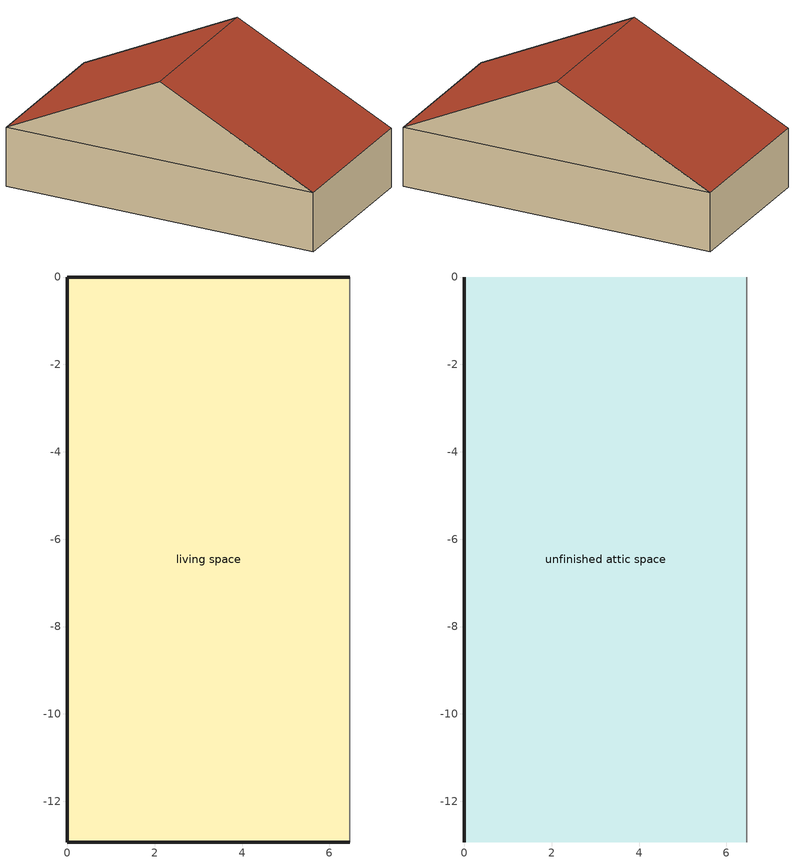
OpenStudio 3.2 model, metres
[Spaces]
living space
 floor foundation: 0,-12.93 0,0 6.47,0 6.47,-12.93 z0
 wall outside: 6.47,0 0,0 0,-12.93 6.47,-12.93 z0:2.44
 wall adiabatic: 6.47,-12.93 6.47,0 z0:2.44
unfinished attic space
 floor to living space: 0,-12.93 0,0 6.47,0 6.47,-12.93 z2.44
 wall outside: 0,-6.47,5.67 0,0,2.44 0,-12.93,2.44
 wall adiabatic: 6.47,-6.47,5.67 6.47,-12.93,2.44 6.47,0,2.44
 roof outside: 0,-6.47,5.67 6.47,-6.47,5.67 6.47,0,2.44 0,0,2.44; 6.47,-6.47,5.67 0,-6.47,5.67 0,-12.93,2.44 6.47,-12.93,2.44
[Site]
Denver Intl Ap_CO_USA: Latitude {deg}=39.83; Longitude {deg}=-104.65; Time Zone {hr}=-7; Elevation {m}=1650
[ClimateZones]
Climate Zone Institution Name 1=Building America; Climate Zone Document Year 1=0; Climate Zone Value 1=Cold
[Site:WaterMainsTemperature]
Calculation Method=Correlation; Annual Average Outdoor Air Temperature {C}=10.8753; Maximum Difference In Monthly Average Outdoor Air Temperatures {deltaC}=23.1524
[Site:GroundTemperature:Deep]
10.8753, 10.8753, 10.8753, 10.8753, 10.8753, 10.8753, 10.8753, 10.8753, 10.8753, 10.8753, 10.8753, 10.8753
[Building]
Building 1: North Axis {deg}=0; Standards Number of Stories=1; Standards Number of Above Ground Stories=1; Standards Building Type=singlefamilyattached; Standards Number of Living Units=4
[ThermalZone] Use Ideal Air Loads=No
Name | Thermostat
living zone | living zone temperature setpoint
unfinished attic zone
[Sizing:Zone] Zone Cooling Design Supply Air Temperature Input Method=SupplyAirTemperature; Zone Cooling Design Supply Air Temperature {C}=14; Zone Cooling Design Supply Air Temperature Difference {deltaC}=11.11; Zone Heating Design Supply Air Temperature Input Method=SupplyAirTemperature; Zone Heating Design Supply Air Temperature {C}=40; Zone Heating Design Supply Air Temperature Difference {deltaC}=11.11; Zone Cooling Design Supply Air Humidity Ratio {kg-H2O/kg-air}=0.0085; Zone Heating Design Supply Air Humidity Ratio {kg-H2O/kg-air}=0.008; Cooling Design Air Flow Method=DesignDay; Heating Design Air Flow Method=DesignDay; Account for Dedicated Outdoor Air System=No; Dedicated Outdoor Air System Control Strategy=NeutralSupplyAir; Dedicated Outdoor Air Low Setpoint Temperature for Design {C}=autosize; Dedicated Outdoor Air High Setpoint Temperature for Design {C}=autosize
living zone; unfinished attic zone
[Zone equipment]
living zone: res room ac zone ptac
[Space]
Name | Space Type | Thermal Zone | Building Unit
living space | Space Type 1 | living zone | unit 1
unfinished attic space | Space Type 2 | unfinished attic zone
[SpaceType]
Name | Standards Space Type
Space Type 1 | living
Space Type 2 | unfinished attic
[BuildingUnit]
unit 1: Building Unit Type=Residential
[External:File]
8760.csv: File=8760.csv
[People:Definition]
res occupants|living space: Number of People Calculation Method=People; Number of People {people}=3.39; Fraction Radiant=0.319734; Sensible Heat Fraction=0.573; Carbon Dioxide Generation Rate {m3/s-W}=0; Enable ASHRAE 55 Comfort Warnings=No; Mean Radiant Temperature Calculation Type=ZoneAveraged
[People]
res occupants|living space: People Definition=res occupants|living space; Space or SpaceType=living space; Number of People Schedule=occupants; Activity Level Schedule=res occupants activity schedule; Multiplier=1
[Coil:Cooling:DX:SingleSpeed]
res room ac cooling coil: Availability Schedule=Always On Discrete; Rated Total Cooling Capacity {W}=autosize; Rated Sensible Heat Ratio=0.65; Rated COP {W/W}=2.46644; Rated Air Flow Rate {m3/s}=autosize; Rated Evaporator Fan Power Per Volume Flow Rate {W/(m3/s)}=773.3; Total Cooling Capacity Function of Temperature Curve=RoomAC-Cap-fT; Total Cooling Capacity Function of Flow Fraction Curve=RoomAC-Cap-fFF; Energy Input Ratio Function of Temperature Curve=RoomAC-EIR-fT; Energy Input Ratio Function of Flow Fraction Curve=RoomAC-EIR-fFF; Part Load Fraction Correlation Curve=RoomAC-PLF-fPLR; Minimum Outdoor Dry-Bulb Temperature for Compressor Operation {C}=-25; Condenser Type=AirCooled; Evaporative Condenser Effectiveness=0.9; Evaporative Condenser Air Flow Rate {m3/s}=Autosize; Evaporative Condenser Pump Rated Power Consumption {W}=Autosize; Crankcase Heater Capacity {W}=0; Maximum Outdoor Dry-Bulb Temperature for Crankcase Heater Operation {C}=10; Basin Heater Capacity {W/K}=0; Basin Heater Setpoint Temperature {C}=2
[Fan:OnOff]
res room ac living zone clg supply fan: Availability Schedule=Always On Discrete; Fan Total Efficiency=1; Pressure Rise {Pa}=0; Maximum Flow Rate {m3/s}=autosize; Motor Efficiency=1; Motor In Airstream Fraction=0; Fan Power Ratio Function of Speed Ratio Curve=Fan On Off Power Curve; Fan Efficiency Ratio Function of Speed Ratio Curve=Fan On Off Efficiency Curve
[Coil:Heating:Electric]
res room ac always off heating coil: Availability Schedule=Always Off Discrete
[ZoneHVAC:PackagedTerminalAirConditioner]
res room ac zone ptac: Availability Schedule=Always On Discrete; Supply Air Flow Rate During Cooling Operation {m3/s}=Autosize; Supply Air Flow Rate During Heating Operation {m3/s}=Autosize; Supply Air Flow Rate When No Cooling or Heating is Needed {m3/s}=Autosize; Outdoor Air Flow Rate During Cooling Operation {m3/s}=Autosize; Outdoor Air Flow Rate During Heating Operation {m3/s}=Autosize; Outdoor Air Flow Rate When No Cooling or Heating is Needed {m3/s}=Autosize; Supply Air Fan=res room ac living zone clg supply fan; Heating Coil=res room ac always off heating coil; Cooling Coil=res room ac cooling coil; Fan Placement=DrawThrough; Supply Air Fan Operating Mode Schedule=Always Off Discrete
[ThermostatSetpoint:DualSetpoint]
living zone temperature setpoint: Heating Setpoint Temperature Schedule=res heating setpoint; Cooling Setpoint Temperature Schedule=res cooling setpoint
[Schedule:File]
occupants: External File=8760.csv; Column Number=1; Rows to Skip at Top=1; Number of Hours of Data=8760; Minutes per Item=60
[Schedule:Constant]
Name | Value
res occupants activity schedule | 112.539
Always On Discrete | 1
Always Off Discrete | 0
[Curve:Biquadratic] Minimum Value of x=0; Maximum Value of x=100; Minimum Value of y=0; Maximum Value of y=100
Name | Coefficient1 Constant | Coefficient2 x | Coefficient3 x**2 | Coefficient4 y | Coefficient5 y**2 | Coefficient6 x*y
RoomAC-Cap-fT | 1.55736 | -0.0744482 | 0.0030986 | 0.00145958 | -4.1148e-05 | -0.000426714
RoomAC-EIR-fT | -0.350448 | 0.11681 | -0.00339951 | -0.00122609 | 0.000600809 | -0.000466884
[Curve:Quadratic] Coefficient3 x**2=0; Minimum Value of x=0; Minimum Curve Output=0
Name | Coefficient1 Constant | Coefficient2 x | Maximum Value of x | Maximum Curve Output
RoomAC-Cap-fFF; RoomAC-EIR-fFF | 1 | 0 | 2 | 2
RoomAC-PLF-fPLR | 0.78 | 0.22 | 1 | 1
[Curve:Exponent]
Fan On Off Power Curve: Coefficient1 Constant=1; Coefficient2 Constant=0; Coefficient3 Constant=0; Minimum Value of x=0; Maximum Value of x=1
[Curve:Cubic]
Fan On Off Efficiency Curve: Coefficient1 Constant=1; Coefficient2 x=0; Coefficient3 x**2=0; Coefficient4 x**3=0; Minimum Value of x=0; Maximum Value of x=1
[Schedule:Ruleset]
Name | Default Day Schedule | Summer Design Day Schedule | Winter Design Day Schedule
res heating setpoint | Schedule Day 5 | res heating setpoint summer design | res heating setpoint winter design
res cooling setpoint | Schedule Day 6 | res cooling setpoint summer design | res cooling setpoint winter design
[Schedule:Day]
Schedule Day 5; Schedule Day 6: 24, 0, 0
res heating setpoint allday1; res heating setpoint allday2; res heating setpoint allday3; res heating setpoint allday4; res heating setpoint allday5; res heating setpoint allday6; res heating setpoint allday7; res heating setpoint allday8; res heating setpoint allday9; res heating setpoint allday10; res heating setpoint allday11; res heating setpoint allday12: 24, 0, 21.6667
res heating setpoint winter design; res cooling setpoint winter design: 24, 0, 21.1111
res heating setpoint summer design; res cooling setpoint summer design: 24, 0, 23.8889
res cooling setpoint allday1; res cooling setpoint allday2; res cooling setpoint allday3; res cooling setpoint allday4; res cooling setpoint allday5; res cooling setpoint allday6; res cooling setpoint allday7; res cooling setpoint allday8; res cooling setpoint allday9; res cooling setpoint allday10; res cooling setpoint allday11; res cooling setpoint allday12: 24, 0, 24.4444
[Schedule:Rule] Apply Sunday=Yes; Apply Monday=Yes; Apply Tuesday=Yes; Apply Wednesday=Yes; Apply Thursday=Yes; Apply Friday=Yes; Apply Saturday=Yes; Date Specification Type=DateRange; Start Day=1
Name | Schedule Ruleset | Rule Order | Day Schedule | Start Month | End Month | End Day
res heating setpoint allday rule1 | res heating setpoint | 11 | res heating setpoint allday1 | 1 | 1 | 31
res heating setpoint allday rule2 | res heating setpoint | 10 | res heating setpoint allday2 | 2 | 2 | 28
res heating setpoint allday rule3 | res heating setpoint | 9 | res heating setpoint allday3 | 3 | 3 | 31
res heating setpoint allday rule4 | res heating setpoint | 8 | res heating setpoint allday4 | 4 | 4 | 30
res heating setpoint allday rule5 | res heating setpoint | 7 | res heating setpoint allday5 | 5 | 5 | 31
res heating setpoint allday rule6 | res heating setpoint | 6 | res heating setpoint allday6 | 6 | 6 | 30
res heating setpoint allday rule7 | res heating setpoint | 5 | res heating setpoint allday7 | 7 | 7 | 31
res heating setpoint allday rule8 | res heating setpoint | 4 | res heating setpoint allday8 | 8 | 8 | 31
res heating setpoint allday rule9 | res heating setpoint | 3 | res heating setpoint allday9 | 9 | 9 | 30
res heating setpoint allday rule10 | res heating setpoint | 2 | res heating setpoint allday10 | 10 | 10 | 31
res heating setpoint allday rule11 | res heating setpoint | 1 | res heating setpoint allday11 | 11 | 11 | 30
res heating setpoint allday rule12 | res heating setpoint | 0 | res heating setpoint allday12 | 12 | 12 | 31
res cooling setpoint allday rule1 | res cooling setpoint | 11 | res cooling setpoint allday1 | 1 | 1 | 31
res cooling setpoint allday rule2 | res cooling setpoint | 10 | res cooling setpoint allday2 | 2 | 2 | 28
res cooling setpoint allday rule3 | res cooling setpoint | 9 | res cooling setpoint allday3 | 3 | 3 | 31
res cooling setpoint allday rule4 | res cooling setpoint | 8 | res cooling setpoint allday4 | 4 | 4 | 30
res cooling setpoint allday rule5 | res cooling setpoint | 7 | res cooling setpoint allday5 | 5 | 5 | 31
res cooling setpoint allday rule6 | res cooling setpoint | 6 | res cooling setpoint allday6 | 6 | 6 | 30
res cooling setpoint allday rule7 | res cooling setpoint | 5 | res cooling setpoint allday7 | 7 | 7 | 31
res cooling setpoint allday rule8 | res cooling setpoint | 4 | res cooling setpoint allday8 | 8 | 8 | 31
res cooling setpoint allday rule9 | res cooling setpoint | 3 | res cooling setpoint allday9 | 9 | 9 | 30
res cooling setpoint allday rule10 | res cooling setpoint | 2 | res cooling setpoint allday10 | 10 | 10 | 31
res cooling setpoint allday rule11 | res cooling setpoint | 1 | res cooling setpoint allday11 | 11 | 11 | 30
res cooling setpoint allday rule12 | res cooling setpoint | 0 | res cooling setpoint allday12 | 12 | 12 | 31
